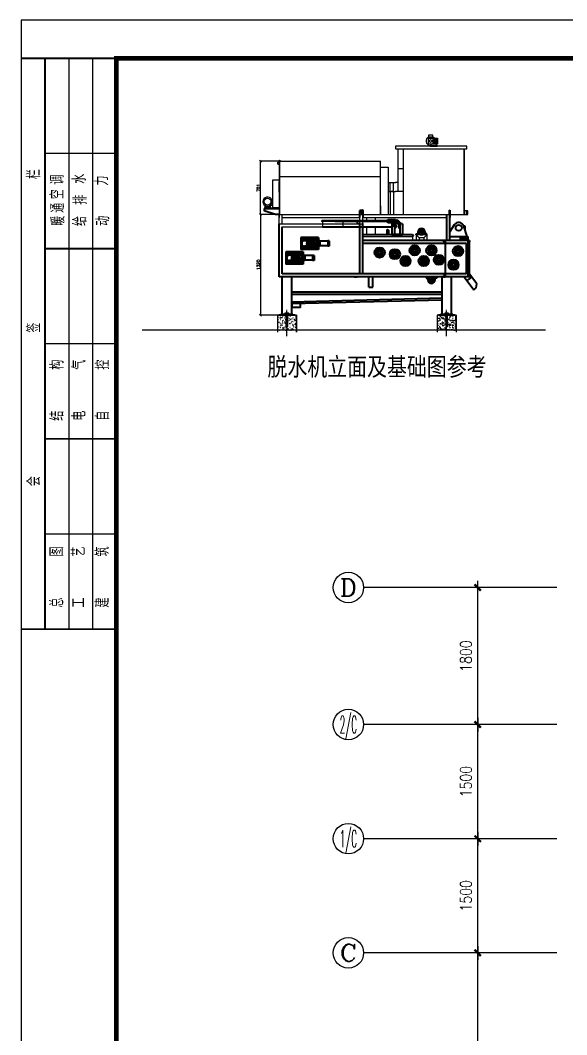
# Model space of a CAD drawing. Header units: millimetres. Extents: x 149947 to 179660, y -3668 to 17332.
# Drawn here: x 149947 to 157131, y 4003 to 17332 of the extents above; entities that cross this region are included whole.
import ezdxf
from ezdxf.enums import TextEntityAlignment as Align

# ---------------------------------------------------------------- set-up
doc = ezdxf.new("R2010")
doc.units = ezdxf.units.MM
doc.linetypes.add('CENTER', pattern=[50.8, 31.75, -6.35, 6.35, -6.35])
doc.linetypes.add('DASHED', pattern=[19.05, 12.7, -6.35])
for name, color, linetype in [('AXIS', 3, 'Continuous'), ('AXIS_TEXT', 7, 'Continuous'), ('图层1', 1, 'CENTER'), ('文字', 2, 'Continuous'), ('标注线', 4, 'Continuous'), ('细实线', 7, 'Continuous'), ('虚线', 3, 'DASHED')]:
    doc.layers.add(name, color=color, linetype=linetype)
doc.layers.add('粗实线', color=7, linetype='Continuous', lineweight=40)
doc.styles.add('_TCH_AXIS', font='COMPLEX', dxfattribs={"bigfont": 'GBCBIG'})
doc.styles.add('_TWT_DIM', font='SIMPLEX', dxfattribs={"width": 0.8, "height": 3, "bigfont": 'HZTXT'})
doc.styles.add('COMPLEX', font='COMPLEX')
doc.styles.add('DIM_FONT', font='SIMPLEX.shx', dxfattribs={"width": 0.8})
doc.styles.add('HZHT', font='txt.shx', dxfattribs={"width": 0.8, "bigfont": 'ht64f.shx'})
doc.styles.get("Standard").update_dxf_attribs({"font": 'txt', "bigfont": 'gbcbig.shx'})
doc.dimstyles.new('DIMN', dxfattribs={"dimtxt": 300, "dimasz": 1, "dimexe": 250, "dimexo": 300, "dimgap": 150, "dimtad": 1, "dimdec": 0, "dimzin": 0, "dimdsep": 46, "dimtxsty": 'DIM_FONT', "dimblk": '_DIMX', "dimcen": 0.09, "dimclrt": 7, "dimadec": 0, "dimazin": 0, "dimtfac": 1, "dimtdec": 0, "dimtix": 1, "dimtmove": 2, "dimatfit": 3, "dimldrblk": '_DIMX', "dimfxl": 0, "dimtolj": 1, "dimtzin": 0, "dimarcsym": 0})
doc.dimstyles.new('ISO-25', dxfattribs={"dimtxt": 200, "dimasz": 25, "dimexe": 12.5, "dimexo": 6.25, "dimtad": 1, "dimtxsty": 'Standard', "dimblk": 'OBLIQUE', "dimcen": 2.5, "dimadec": 0, "dimazin": 0, "dimtfac": 1, "dimtmove": 0, "dimatfit": 3, "dimfxl": 0, "dimarcsym": 0})
pattern_1 = [(142.5, (192534.805, -4815.464), (1.60003, 48.941324), [0, -38.608, 0, -43.18, 0, -41.275]), (172.5, (192534.805, -4815.464), (-44.95233, 71.68251), [0, -20.828, 0, -34.798, 0, -13.335]), (212.5, (192566.047, -4815.464), (-79.099237, 0.14372), [0, -12.7, 0, -45.72, 0, -59.69]), (222.5, (192566.05, -4815.464), (-76.35565, 22.29293), [0, -6.35, 0, -29.972, 0, -34.29])]

# ---------------------------------------------------------------- blocks, each defined once
blk = doc.blocks.new('_DIMX')
blk.add_line((-150, 0), (150, 0))
at = {"const_width": 50}
blk.add_lwpolyline([(-70, -70), (70, 70)], dxfattribs=at)
blk = doc.blocks.new('*D62')
at = {"layer": 'AXIS', "color": 0, "lineweight": -2}
for p, q in [((156853, 9878), (155711, 9878)), ((155961, 8079), (155961, 9878)), ((156853, 8078), (155711, 8078))]:
    blk.add_line(p, q, dxfattribs=at)
at = {"layer": 'Defpoints', "color": 0}
for p in [(155961, 9878), (157003, 9878), (157003, 8078)]:
    blk.add_point(p, dxfattribs=at)
at = {"layer": 'AXIS', "color": 0, "lineweight": -2, "xscale": 0.6, "yscale": 0.6, "zscale": 0.6}
for p, rotation in [((155961, 9878), 90), ((155961, 8078), 270)]:
    blk.add_blockref('_DIMX', p, dxfattribs=dict(at, rotation=rotation))
at = {"layer": 'AXIS', "color": 7, "insert": (155806, 8978), "char_height": 150, "attachment_point": 5, "rotation": 90, "style": 'DIM_FONT'}
blk.add_mtext('\\A1;1800', dxfattribs=at)
blk = doc.blocks.new('*D61')
at = {"layer": 'AXIS', "color": 0, "lineweight": -2}
for p, q in [((156853, 8078), (155711, 8078)), ((155961, 6579), (155961, 8078)), ((156853, 6578), (155711, 6578))]:
    blk.add_line(p, q, dxfattribs=at)
at = {"layer": 'Defpoints', "color": 0}
for p in [(155961, 8078), (157003, 8078), (157003, 6578)]:
    blk.add_point(p, dxfattribs=at)
at = {"layer": 'AXIS', "color": 0, "lineweight": -2, "xscale": 0.6, "yscale": 0.6, "zscale": 0.6}
for p, rotation in [((155961, 8078), 90), ((155961, 6578), 270)]:
    blk.add_blockref('_DIMX', p, dxfattribs=dict(at, rotation=rotation))
at = {"layer": 'AXIS', "color": 7, "insert": (155806, 7328), "char_height": 150, "attachment_point": 5, "rotation": 90, "style": 'DIM_FONT'}
blk.add_mtext('\\A1;1500', dxfattribs=at)
blk = doc.blocks.new('*D60')
at = {"layer": 'AXIS', "color": 0, "lineweight": -2}
for p, q in [((156853, 6578), (155711, 6578)), ((155961, 5079), (155961, 6578)), ((156853, 5078), (155711, 5078))]:
    blk.add_line(p, q, dxfattribs=at)
at = {"layer": 'Defpoints', "color": 0}
for p in [(155961, 6578), (157003, 6578), (157003, 5078)]:
    blk.add_point(p, dxfattribs=at)
at = {"layer": 'AXIS', "color": 0, "lineweight": -2, "xscale": 0.6, "yscale": 0.6, "zscale": 0.6}
for p, rotation in [((155961, 6578), 90), ((155961, 5078), 270)]:
    blk.add_blockref('_DIMX', p, dxfattribs=dict(at, rotation=rotation))
at = {"layer": 'AXIS', "color": 7, "insert": (155806, 5828), "char_height": 150, "attachment_point": 5, "rotation": 90, "style": 'DIM_FONT'}
blk.add_mtext('\\A1;1500', dxfattribs=at)
blk = doc.blocks.new('*D59')
at = {"layer": 'AXIS', "color": 0, "lineweight": -2}
for p, q in [((156853, 5078), (155711, 5078)), ((155961, 2079), (155961, 5078)), ((156853, 2078), (155711, 2078))]:
    blk.add_line(p, q, dxfattribs=at)
at = {"layer": 'Defpoints', "color": 0}
for p in [(155961, 5078), (157003, 5078), (157003, 2078)]:
    blk.add_point(p, dxfattribs=at)
at = {"layer": 'AXIS', "color": 0, "lineweight": -2, "xscale": 0.6, "yscale": 0.6, "zscale": 0.6}
for p, rotation in [((155961, 5078), 90), ((155961, 2078), 270)]:
    blk.add_blockref('_DIMX', p, dxfattribs=dict(at, rotation=rotation))
at = {"layer": 'AXIS', "color": 7, "insert": (155806, 3578), "char_height": 150, "attachment_point": 5, "rotation": 90, "style": 'DIM_FONT'}
blk.add_mtext('\\A1;3000', dxfattribs=at)
blk = doc.blocks.new('_AXISO')
blk.add_circle((0, 0), 0.5)
at = {"layer": 'AXIS_TEXT', "style": 'COMPLEX', "width": 1.438492}
blk.add_attdef('A', text='', height=0.56, dxfattribs=at).set_placement((-0.25, -0.28), (0.25, -0.28), align=Align.FIT)
blk = doc.blocks.new('_Oblique')
at = {"color": 0, "linetype": 'ByBlock', "lineweight": -2}
blk.add_line((-0.5, -0.5), (0.5, 0.5), dxfattribs=at)
blk = doc.blocks.new('*D74')
at = {"layer": 'Defpoints', "color": 0}
for p in [(153352, 14779), (153106, 13459), (153352, 13459)]:
    blk.add_point(p, dxfattribs=at)
at = {"layer": '标注线', "lineweight": -2}
for p, q in [((153342, 14779), (153096, 14779)), ((153106, 14779), (153106, 13459)), ((153342, 13459), (153096, 13459))]:
    blk.add_line(p, q, dxfattribs=at)
at = {"layer": '标注线', "lineweight": -2, "xscale": 25, "yscale": 25, "zscale": 25}
for p, rotation in [((153106, 14779), 90), ((153106, 13459), 270)]:
    blk.add_blockref('_Oblique', p, dxfattribs=dict(at, rotation=rotation))
at = {"layer": '标注线', "insert": (153078, 14119), "char_height": 40, "attachment_point": 5, "rotation": 90}
blk.add_mtext('1320', dxfattribs=at)
blk = doc.blocks.new('*D75')
at = {"layer": 'Defpoints', "color": 0}
for p in [(153106, 15480), (153387, 15480), (153352, 14779)]:
    blk.add_point(p, dxfattribs=at)
at = {"layer": '标注线', "lineweight": -2}
for p, q in [((153377, 15480), (153096, 15480)), ((153106, 14779), (153106, 15480)), ((153342, 14779), (153096, 14779))]:
    blk.add_line(p, q, dxfattribs=at)
at = {"layer": '标注线', "lineweight": -2, "xscale": 25, "yscale": 25, "zscale": 25}
for p, rotation in [((153106, 15480), 90), ((153106, 14779), 270)]:
    blk.add_blockref('_Oblique', p, dxfattribs=dict(at, rotation=rotation))
at = {"layer": '标注线', "insert": (153078, 15129), "char_height": 40, "attachment_point": 5, "rotation": 90}
blk.add_mtext('701', dxfattribs=at)

msp = doc.modelspace()

# ---------------------------------------------------------------- hatches: boundary and pattern name
at = {"layer": '标注线'}
h = msp.add_hatch(dxfattribs=at)
h.set_pattern_fill('AR-SAND', color=256, style=0)
h.set_pattern_definition(pattern_1)
h.paths.add_polyline_path([(153464.12, 13458.838), (153557.12, 13458.838), (153577.12, 13458.838), (153577.12, 13258.838), (153452.12, 13258.838), (153452.12, 13308.843), (153464.12, 13308.843)])
h.paths.add_polyline_path([(153440.12, 13308.843), (153452.12, 13308.843), (153452.12, 13258.838), (153327.12, 13258.838), (153327.12, 13458.838), (153440.12, 13458.838)])
h = msp.add_hatch(dxfattribs=at)
h.set_pattern_fill('ANSI31', color=256, scale=5, style=0)
h.set_pattern_definition([(135, (176237.761, -5016.178), (11.22532, 11.22532), [])])
h.paths.add_polyline_path([(153464.12, 13458.838), (153440.12, 13458.838), (153440.12, 13308.843), (153464.12, 13308.843)])
h = msp.add_hatch(dxfattribs=at)
h.set_pattern_fill('AR-SAND', color=256, style=0)
h.set_pattern_definition(pattern_1)
h.paths.add_polyline_path([(155677.12, 13258.838), (155552.12, 13258.838), (155552.12, 13308.843), (155564.12, 13308.843), (155564.12, 13458.838), (155657.12, 13458.838), (155677.12, 13458.838)])
h.paths.add_polyline_path([(155540.12, 13308.843), (155552.12, 13308.843), (155552.12, 13258.838), (155427.12, 13258.838), (155427.12, 13458.838), (155540.12, 13458.838)])
h = msp.add_hatch(dxfattribs=at)
h.set_pattern_fill('ANSI31', color=256, scale=5, style=0)
h.set_pattern_definition([(135, (178337.761, -5016.178), (11.22532, 11.22532), [])])
h.paths.add_polyline_path([(155564.12, 13458.838), (155540.12, 13458.838), (155540.12, 13308.843), (155564.12, 13308.843)])

# ---------------------------------------------------------------- linework, layer by layer
for p, q in [((155311.12, 15781.338), (155311.12, 15710.338)), ((155311.12, 15781.338), (155432.405, 15781.338)), ((155371.763, 15781.338), (155371.763, 15710.338)), ((155371.763, 15781.338), (155432.405, 15781.338)), ((155371.763, 15778.338), (155432.405, 15778.338)), ((155371.763, 15775.338), (155432.405, 15775.338)), ((155371.763, 15772.338), (155432.405, 15772.338)), ((155371.763, 15769.338), (155432.405, 15769.338)), ((155371.763, 15766.338), (155432.405, 15766.338)), ((155371.763, 15763.338), (155432.405, 15763.338)), ((155371.763, 15760.338), (155432.405, 15760.338)), ((155371.763, 15757.338), (155432.405, 15757.338)), ((155371.763, 15754.338), (155432.405, 15754.338)), ((155371.763, 15751.338), (155432.405, 15751.338)), ((155371.763, 15748.338), (155432.405, 15748.338)), ((155371.763, 15745.338), (155432.405, 15745.338)), ((155371.763, 15742.338), (155432.405, 15742.338)), ((155371.763, 15739.338), (155432.405, 15739.338)), ((155371.763, 15736.338), (155432.405, 15736.338)), ((155371.763, 15733.338), (155432.405, 15733.338)), ((155371.763, 15730.338), (155432.405, 15730.338)), ((155432.405, 15781.338), (155432.405, 15710.338)), ((154882.12, 15675.838), (154882.12, 15646.838)), ((155814.12, 15678.838), (154885.12, 15678.838)), ((154885.12, 15643.838), (155814.12, 15643.838)), ((154917.12, 15079.838), (154917.12, 15643.838)), ((154982.12, 15643.838), (154982.12, 14778.838)), ((155311.12, 15710.338), (155432.405, 15710.338)), ((155334.62, 15685.838), (155429.62, 15685.838)), ((155334.62, 15685.838), (155334.62, 15678.838)), ((155334.62, 15678.838), (155429.62, 15678.838)), ((155371.763, 15727.338), (155432.405, 15727.338)), ((155371.763, 15724.338), (155432.405, 15724.338)), ((155371.763, 15721.338), (155432.405, 15721.338)), ((155371.763, 15718.338), (155432.405, 15718.338)), ((155371.763, 15715.338), (155432.405, 15715.338)), ((155371.763, 15712.655), (155432.405, 15712.655)), ((155429.62, 15685.838), (155429.62, 15678.838)), ((155782.12, 14778.838), (155782.12, 15643.838)), ((155817.12, 15646.838), (155817.12, 15675.838)), ((151209.928, 15581.674), (150272.428, 15581.674)), ((153352.12, 15494.838), (153355.12, 15494.838)), ((153352.12, 15494.838), (153352.12, 14778.838)), ((153355.12, 15494.838), (153355.12, 14778.838)), ((153355.12, 15479.838), (154682.12, 15479.838)), ((154682.12, 14778.838), (154682.12, 15479.838)), ((154682.12, 15399.838), (154782.12, 15399.838)), ((154782.12, 15399.838), (154782.12, 14778.838)), ((154982.12, 15378.838), (154917.12, 15378.838)), ((153352.12, 15230.838), (153262.12, 15230.838)), ((153262.12, 15230.838), (153262.12, 14865.838)), ((153352.12, 15278.838), (154682.12, 15278.838)), ((153352.12, 15072.338), (153352.12, 15207.338)), ((154782.12, 15199.838), (154812.12, 15199.838)), ((154812.12, 15201.038), (154852.12, 15201.038)), ((154812.12, 15079.838), (154812.12, 15201.038)), ((154852.12, 15079.838), (154852.12, 15201.038)), ((154852.12, 15199.838), (154882.12, 15199.838)), ((154917.12, 15199.838), (154882.12, 15199.838)), ((154782.12, 15079.838), (154812.12, 15079.838)), ((154812.12, 15079.838), (154812.12, 14778.838)), ((154852.12, 15079.838), (154812.12, 15079.838)), ((154852.12, 15079.838), (154852.12, 14778.838)), ((154852.12, 15079.838), (154882.12, 15079.838)), ((154982.12, 15079.838), (154882.12, 15079.838)), ((153226.12, 14858.838), (153155.12, 14858.838)), ((153162.12, 14900.175), (153162.12, 14858.838)), ((153164.437, 14898.575), (153164.437, 14858.838)), ((153167.12, 14896.913), (153167.12, 14858.838)), ((153170.12, 14895.272), (153170.12, 14858.838)), ((153173.12, 14893.843), (153173.12, 14858.838)), ((153176.12, 14892.608), (153176.12, 14858.838)), ((153179.12, 14891.556), (153179.12, 14858.838)), ((153182.12, 14890.677), (153182.12, 14858.838)), ((153185.12, 14889.963), (153185.12, 14858.838)), ((153188.12, 14889.408), (153188.12, 14858.838)), ((153191.12, 14889.007), (153191.12, 14858.838)), ((153194.12, 14888.758), (153194.12, 14858.838)), ((153197.12, 14888.659), (153197.12, 14858.838)), ((153200.12, 14888.708), (153200.12, 14858.838)), ((153203.12, 14888.907), (153203.12, 14858.838)), ((153206.12, 14889.257), (153206.12, 14858.838)), ((153209.12, 14889.76), (153209.12, 14858.838)), ((153212.12, 14890.421), (153212.12, 14858.838)), ((153215.12, 14891.244), (153215.12, 14858.838)), ((153218.12, 14892.238), (153218.12, 14858.838)), ((153221.12, 14893.41), (153221.12, 14858.838)), ((153224.12, 14894.773), (153224.12, 14858.838)), ((153227.12, 14896.341), (153227.12, 14858.838)), ((153230.12, 14898.133), (153230.12, 14858.838)), ((153233.12, 14900.175), (153233.12, 14858.838)), ((153233.12, 14900.124), (153233.12, 14858.838)), ((153262.12, 14900.124), (153233.12, 14900.124)), ((153262.12, 14918.124), (153249.536, 14918.124)), ((153352.12, 14865.838), (153262.12, 14865.838)), ((154682.12, 14893.838), (154682.12, 14778.838)), ((155780.92, 14780.038), (155780.92, 14828.038)), ((153352.12, 14778.838), (154412.12, 14778.838)), ((153352.12, 14778.838), (153352.12, 14738.838)), ((153352.12, 14658.838), (153352.12, 14778.838)), ((153352.12, 14778.838), (154682.12, 14778.838)), ((153355.12, 14780.038), (154682.12, 14780.038)), ((153392.12, 14658.838), (153392.12, 14778.838)), ((153392.12, 14738.838), (154412.12, 14738.838)), ((153907.12, 14693.838), (153907.12, 14687.838)), ((153907.12, 14693.838), (153907.12, 14687.838)), ((154086.526, 14687.838), (153907.12, 14687.838)), ((153922.12, 14687.838), (153922.12, 14617.838)), ((154086.526, 14687.838), (154857.12, 14687.838)), ((154189.431, 14697.838), (154189.431, 14617.838)), ((154372.198, 14683.163), (154372.198, 14658.838)), ((154381.198, 14698.163), (154381.198, 14660.163)), ((154382.698, 14698.163), (154381.198, 14698.163)), ((154382.698, 14698.163), (154382.698, 14661.663)), ((154412.12, 14701.641), (154412.12, 14778.838)), ((154412.12, 14658.838), (154412.12, 14778.838)), ((154452.12, 14687.178), (154452.12, 14778.838)), ((154452.12, 14658.838), (154452.12, 14778.838)), ((154452.12, 14778.838), (155592.12, 14778.838)), ((154452.12, 14738.838), (155552.12, 14738.838)), ((154498.12, 14738.838), (154498.12, 14697.838)), ((154612.12, 14738.838), (154612.12, 14697.838)), ((154682.12, 14778.838), (154782.12, 14778.838)), ((154857.12, 14693.838), (154857.12, 14687.838)), ((154982.12, 14778.838), (155782.12, 14778.838)), ((153352.12, 14658.838), (154452.12, 14658.838)), ((153392.12, 14618.838), (154412.12, 14618.838)), ((154381.198, 14660.163), (154411.198, 14660.163)), ((154382.698, 14661.663), (154411.198, 14661.663)), ((154411.198, 14660.163), (154411.198, 14661.663)), ((154498.12, 14617.838), (154498.12, 14518.838)), ((154612.12, 14617.838), (154612.12, 14518.838)), ((154777.12, 14588.591), (154777.12, 14518.838)), ((155292.12, 14512.338), (155152.12, 14512.338)), ((155152.12, 14512.338), (155152.12, 14438.838)), ((155192.12, 14472.338), (155152.12, 14512.338)), ((155252.12, 14472.338), (155192.12, 14472.338)), ((155192.12, 14472.338), (155192.12, 14438.838)), ((155252.12, 14472.338), (155292.12, 14512.338)), ((155252.12, 14472.338), (155252.12, 14438.838)), ((155292.12, 14512.338), (155292.12, 14438.838)), ((155422.12, 13958.838), (155282.12, 13958.838)), ((155282.12, 13958.838), (155282.12, 13955.838)), ((155282.12, 13958.838), (155422.12, 13958.838)), ((155282.12, 13955.838), (155422.12, 13955.838)), ((155422.12, 13955.838), (155422.12, 13958.838)), ((153577.12, 13458.838), (153327.12, 13458.838)), ((153327.12, 13458.838), (153327.12, 13234.08)), ((153327.12, 13458.838), (153327.12, 13232.064)), ((153577.12, 13458.838), (153577.12, 13234.08)), ((153577.12, 13234.08), (153577.12, 13458.838)), ((155427.12, 13458.838), (155427.12, 13234.08)), ((155427.12, 13458.838), (155427.12, 13253.597)), ((155677.12, 13458.838), (155427.12, 13458.838)), ((155677.12, 13458.838), (155427.12, 13458.838)), ((155677.12, 13458.838), (155677.12, 13234.08)), ((155677.12, 13255.613), (155677.12, 13458.838)), ((156853.389, 13258.838), (151548.966, 13258.838)), ((151209.928, 13081.674), (150272.428, 13081.674)), ((151209.928, 10581.674), (150272.428, 10581.674))]:
    msp.add_line(p, q)
for points in [[(149959.928, -3668.324), (179659.928, -3668.324), (179659.928, 17331.674), (149959.928, 17331.674)], [(155315.299, 15822.467), (155315.299, 15800.086), (155368.941, 15800.086), (155368.941, 15822.467)]]:
    msp.add_lwpolyline(points, close=True)
at = {"const_width": 25}
for points in [[(151209.928, 16831.674), (149959.928, 16831.674)], [(150272.428, 16831.674), (150272.428, 9331.674)], [(151209.928, 14331.674), (150272.428, 14331.674)], [(151209.928, 11831.674), (150272.428, 11831.674)], [(151209.928, 9331.674), (149959.928, 9331.674)]]:
    msp.add_lwpolyline(points, dxfattribs=at)
for points in [[(150584.928, 16831.674), (150584.928, 9331.674)], [(150897.428, 16831.674), (150897.428, 9331.674)], [(153262.12, 14975.944), (153251.867, 14975.944), (153251.867, 14922.303), (153262.12, 14922.303)]]:
    msp.add_lwpolyline(points)
at = {"const_width": 57.9}
msp.add_lwpolyline([(151209.928, -3168.324), (179159.928, -3168.324), (179159.928, 16831.674), (151209.928, 16831.674)], close=True, dxfattribs=at)
for centre, radius in [((155342.12, 15745.838), 17.785), ((153197.62, 14949.124), 45.183)]:
    msp.add_circle(centre, radius)
for centre, radius, start, end in [((155342.12, 15745.838), 60.467, 116.2151318, 262.8749837), ((155342.12, 15745.838), 60.467, 35.9513246, 63.7848682), ((154885.12, 15675.838), 3, 90, 180), ((154885.12, 15646.838), 3, 180, 270), ((155307.869, 15723.446), 46.151, 305.424687, 343.4999574), ((155456.371, 15723.446), 46.151, 196.5000426, 234.575313), ((155814.12, 15675.838), 3, 0, 90), ((155814.12, 15646.838), 3, 270, 0), ((153197.62, 14949.124), 60.467, 26.2151318, 333.7848682), ((153911.12, 14693.838), 4, 90, 180), ((154853.12, 14693.838), 4, 0, 90)]:
    msp.add_arc(centre, radius, start, end)
msp.add_point((154452.12, 14658.838))
at = {"layer": 'AXIS'}
for p, q in [((157002.544, 9878.227), (154460.958, 9878.227)), ((157002.544, 8078.227), (154460.958, 8078.227)), ((157002.544, 6578.227), (154460.958, 6578.227)), ((157002.544, 5078.227), (154460.958, 5078.227))]:
    msp.add_line(p, q, dxfattribs=at)
at = {"layer": '图层1'}
for p, q in [((153452.12, 13179.28), (153452.12, 13528.222)), ((155552.12, 13179.28), (155552.12, 13528.222))]:
    msp.add_line(p, q, dxfattribs=at)
at = {"layer": '标注线'}
for points in [[(153476.791, 13481.916), (153427.449, 13481.916), (153427.449, 13463.838), (153476.791, 13463.838)], [(153467.48, 13481.916), (153436.76, 13481.916), (153436.76, 13463.838), (153467.48, 13463.838)], [(155576.791, 13481.916), (155527.449, 13481.916), (155527.449, 13463.838), (155576.791, 13463.838)], [(155567.48, 13481.916), (155536.76, 13481.916), (155536.76, 13463.838), (155567.48, 13463.838)], [(153464.12, 13458.838), (153440.12, 13458.838), (153440.12, 13308.843), (153464.12, 13308.843)], [(155564.12, 13458.838), (155540.12, 13458.838), (155540.12, 13308.843), (155564.12, 13308.843)]]:
    msp.add_lwpolyline(points, close=True, dxfattribs=at)
for p in [(153355.12, 14778.838), (155852.12, 13958.838), (155852.12, 13958.838)]:
    msp.add_point(p, dxfattribs=at)
at = {"layer": '粗实线'}
for p, q in [((153352.12, 15468.338), (153334.12, 15468.338)), ((153334.12, 15468.338), (153334.12, 15441.338)), ((153352.12, 15468.338), (153352.12, 15441.338)), ((153355.12, 15441.338), (153334.12, 15441.338)), ((153152.12, 14858.838), (153152.12, 14828.838)), ((153352.12, 14858.838), (153152.12, 14858.838)), ((153352.12, 14855.838), (153152.12, 14855.838)), ((153302.12, 14778.838), (153152.12, 14828.838)), ((154412.12, 14738.838), (154412.12, 14833.838)), ((154417.12, 14838.838), (154447.12, 14838.838)), ((154452.12, 14833.838), (154452.12, 14738.838)), ((155592.12, 14838.838), (155595.12, 14838.838)), ((155592.12, 14778.838), (155592.12, 14838.838)), ((155595.12, 14838.838), (155595.12, 14738.838)), ((153352.12, 14778.838), (153302.12, 14778.838)), ((153389.62, 14778.838), (153392.12, 14778.838)), ((153389.62, 14778.838), (153392.12, 14778.838)), ((154853.12, 14697.838), (153911.12, 14697.838)), ((153922.12, 14687.838), (153922.12, 14687.838)), ((154089.62, 14778.838), (154092.12, 14778.838)), ((154381.198, 14683.163), (154372.198, 14683.163)), ((154449.62, 14778.838), (154452.12, 14778.838)), ((154449.62, 14778.838), (154452.12, 14778.838)), ((154781.391, 14670.367), (154781.391, 14714.885)), ((154781.391, 14714.885), (154882.136, 14714.885)), ((154882.136, 14670.367), (154781.391, 14670.367)), ((154796.473, 14697.504), (154796.473, 14686.286)), ((154817.983, 14697.504), (154796.473, 14697.504)), ((154796.473, 14686.286), (154818.137, 14686.286)), ((154842.12, 14687.838), (154842.12, 14617.838)), ((154865.39, 14686.286), (154843.726, 14686.286)), ((154843.88, 14697.504), (154865.39, 14697.504)), ((154865.39, 14697.504), (154865.39, 14686.286)), ((154867.121, 14678.838), (154867.121, 14658.838)), ((154937.121, 14678.838), (154867.121, 14678.838)), ((154872.121, 14680.838), (154872.121, 14682.338)), ((154887.121, 14682.338), (154872.121, 14682.338)), ((154888.621, 14680.838), (154872.121, 14680.838)), ((154882.136, 14714.885), (154882.136, 14670.367)), ((154882.136, 14705.812), (154895.529, 14705.812)), ((154882.136, 14680.629), (154895.402, 14680.629)), ((154887.121, 14692.338), (154887.121, 14682.338)), ((154888.621, 14692.338), (154888.621, 14680.838)), ((154915.621, 14692.338), (154915.621, 14680.838)), ((154932.121, 14680.838), (154915.621, 14680.838)), ((154917.121, 14692.338), (154917.121, 14682.338)), ((154932.121, 14682.338), (154917.121, 14682.338)), ((154932.121, 14680.838), (154932.121, 14682.338)), ((154937.121, 14678.838), (154937.121, 14658.838)), ((155552.12, 14778.838), (155552.12, 14438.838)), ((155592.12, 14778.838), (155592.12, 14438.838)), ((155592.12, 14738.838), (155595.12, 14738.838)), ((153352.12, 13958.838), (153352.12, 14658.838)), ((153389.62, 14658.838), (153392.12, 14658.838)), ((153392.12, 13998.838), (153392.12, 14618.838)), ((153922.12, 14617.838), (154842.12, 14617.838)), ((154412.12, 13998.838), (154412.12, 14658.838)), ((154412.12, 14547.338), (154412.12, 14550.338)), ((154452.12, 13998.838), (154452.12, 14658.838)), ((154972.761, 14658.838), (154831.481, 14658.838)), ((154831.481, 14658.838), (154831.481, 14518.838)), ((154937.121, 14658.838), (154867.121, 14658.838)), ((154867.121, 14658.838), (154867.121, 14518.838)), ((154876.121, 14638.838), (154876.121, 14608.838)), ((154883.121, 14638.838), (154883.121, 14608.838)), ((154921.121, 14638.838), (154921.121, 14608.838)), ((154928.121, 14638.838), (154928.121, 14608.838)), ((154937.121, 14658.838), (154937.121, 14518.838)), ((154972.761, 14658.838), (154972.761, 14518.838)), ((155174.62, 14548.838), (155174.62, 14527.338)), ((155177.62, 14548.838), (155174.62, 14527.338)), ((155266.62, 14548.838), (155269.62, 14527.338)), ((155269.62, 14548.838), (155269.62, 14527.338)), ((155653.564, 14643.24), (155592.12, 14548.954)), ((155776.828, 14631.538), (155793.12, 14631.538)), ((155822.056, 14488.838), (155778.887, 14625.911)), ((155793.12, 14631.538), (155793.12, 14580.673)), ((153867.12, 14478.838), (153637.12, 14478.838)), ((153637.12, 14478.838), (153637.12, 14318.838)), ((153863.12, 14452.838), (153637.12, 14452.838)), ((153863.12, 14448.838), (153637.12, 14448.838)), ((153726.52, 14436.838), (153637.12, 14436.838)), ((153726.52, 14433.838), (153682.12, 14433.838)), ((153726.52, 14433.838), (153682.12, 14433.838)), ((153777.72, 14439.638), (153726.52, 14439.638)), ((153726.52, 14439.638), (153726.52, 14431.12)), ((153777.72, 14439.638), (153777.72, 14424.438)), ((153863.12, 14436.838), (153777.72, 14436.838)), ((153822.12, 14433.838), (153777.72, 14433.838)), ((153822.12, 14433.838), (153777.72, 14433.838)), ((153777.72, 14424.438), (153814.52, 14424.438)), ((153804.12, 14413.638), (153791.32, 14413.638)), ((153791.32, 14384.038), (153791.32, 14413.638)), ((153796.12, 14406.838), (153791.32, 14406.838)), ((153796.12, 14385.24), (153796.12, 14412.437)), ((153796.12, 14412.437), (153804.12, 14412.437)), ((153796.12, 14405.638), (153804.12, 14405.638)), ((153804.12, 14384.038), (153804.12, 14413.638)), ((153814.52, 14373.238), (153814.52, 14424.438)), ((153814.52, 14412.437), (153822.52, 14412.437)), ((153814.52, 14405.638), (153822.52, 14405.638)), ((153822.52, 14385.24), (153822.52, 14412.437)), ((153822.52, 14406.838), (153823.32, 14406.838)), ((153823.32, 14408.438), (153850.32, 14408.438)), ((153823.32, 14389.238), (153823.32, 14408.438)), ((153823.32, 14404.038), (153834.52, 14404.038)), ((153834.52, 14389.238), (153834.52, 14408.438)), ((153863.92, 14416.834), (153850.32, 14416.834)), ((153850.32, 14416.834), (153850.32, 14378.834)), ((153863.12, 14478.838), (153863.12, 14318.838)), ((153867.12, 14478.838), (153867.12, 14318.838)), ((153886.92, 14432.438), (153867.12, 14432.438)), ((153886.92, 14432.438), (153886.92, 14365.238)), ((153990.12, 14429.438), (153886.92, 14429.438)), ((154009.92, 14432.438), (153990.12, 14432.438)), ((153990.12, 14432.438), (153990.12, 14365.238)), ((154009.92, 14432.438), (154009.92, 14365.238)), ((155102.11, 14490.554), (154452.12, 14490.554)), ((155852.12, 14438.838), (154452.12, 14438.838)), ((155812.12, 14398.838), (154452.12, 14398.838)), ((154972.761, 14518.838), (154831.481, 14518.838)), ((155116.258, 14504.691), (155102.11, 14490.554)), ((155102.121, 14518.838), (155116.258, 14504.691)), ((155152.12, 14527.338), (155189.62, 14527.338)), ((155152.12, 14512.338), (155152.12, 14527.338)), ((155189.62, 14527.338), (155189.62, 14512.338)), ((155254.62, 14527.338), (155292.12, 14527.338)), ((155254.62, 14527.338), (155254.62, 14512.338)), ((155292.12, 14512.338), (155292.12, 14527.338)), ((155532.12, 14438.838), (155512.12, 14438.838)), ((155512.12, 14438.838), (155512.12, 14418.838)), ((155512.12, 14418.838), (155532.12, 14418.838)), ((155530.12, 14438.838), (155530.12, 14418.838)), ((155532.12, 14438.838), (155532.12, 13958.838)), ((155592.12, 14488.838), (155832.12, 14488.838)), ((155735.12, 14451.338), (155735.12, 14476.338)), ((155747.12, 14476.338), (155735.12, 14476.338)), ((155747.12, 14451.338), (155735.12, 14451.338)), ((155747.12, 14451.338), (155747.12, 14476.338)), ((155812.12, 14470.338), (155762.12, 14470.338)), ((155812.12, 14457.338), (155762.12, 14457.338)), ((155812.12, 13998.838), (155812.12, 14398.838)), ((155832.12, 14488.838), (155832.12, 14438.838)), ((155832.12, 14456.884), (155832.12, 13958.838)), ((155832.12, 14438.838), (155852.12, 14438.838)), ((155852.12, 14418.838), (155832.12, 14418.838)), ((155834.12, 14438.838), (155834.12, 14418.838)), ((155852.12, 13958.838), (155852.12, 14438.838)), ((155852.12, 14438.838), (155852.12, 14418.838)), ((153667.12, 14288.838), (153437.12, 14288.838)), ((153437.12, 14288.838), (153437.12, 14128.838)), ((153663.12, 14262.838), (153437.12, 14262.838)), ((153726.52, 14360.838), (153637.12, 14360.838)), ((153863.12, 14348.838), (153637.12, 14348.838)), ((153863.12, 14344.838), (153637.12, 14344.838)), ((153867.12, 14318.838), (153637.12, 14318.838)), ((153663.12, 14288.838), (153663.12, 14128.838)), ((153667.12, 14288.838), (153667.12, 14128.838)), ((153682.12, 14363.838), (153726.52, 14363.838)), ((153726.52, 14363.838), (153682.12, 14363.838)), ((153726.52, 14366.557), (153726.52, 14358.038)), ((153777.72, 14358.038), (153726.52, 14358.038)), ((153814.52, 14373.238), (153777.72, 14373.238)), ((153777.72, 14373.238), (153777.72, 14358.038)), ((153822.12, 14363.838), (153777.72, 14363.838)), ((153777.72, 14363.838), (153822.12, 14363.838)), ((153863.12, 14360.838), (153777.72, 14360.838)), ((153796.12, 14390.838), (153791.32, 14390.838)), ((153804.12, 14384.038), (153791.32, 14384.038)), ((153796.12, 14392.039), (153804.12, 14392.039)), ((153796.12, 14385.24), (153804.12, 14385.24)), ((153814.52, 14392.039), (153822.52, 14392.039)), ((153814.52, 14385.24), (153822.52, 14385.24)), ((153822.52, 14390.838), (153823.32, 14390.838)), ((153823.32, 14393.638), (153834.52, 14393.638)), ((153823.32, 14389.238), (153850.32, 14389.238)), ((153863.92, 14378.834), (153850.32, 14378.834)), ((153886.92, 14365.238), (153867.12, 14365.238)), ((153990.12, 14368.238), (153886.92, 14368.238)), ((154009.92, 14365.238), (153990.12, 14365.238)), ((154634.917, 14294.828), (154623.721, 14306.024)), ((154634.917, 14263.601), (154623.721, 14252.404)), ((154656.13, 14316.041), (154644.934, 14327.238)), ((154687.358, 14316.041), (154698.554, 14327.238)), ((154708.571, 14294.828), (154719.767, 14306.024)), ((154708.571, 14263.601), (154719.767, 14252.404)), ((154835.293, 14274.452), (154824.097, 14285.648)), ((154856.506, 14295.665), (154845.31, 14306.862)), ((154887.734, 14295.665), (154898.93, 14306.862)), ((154908.947, 14274.452), (154920.143, 14285.648)), ((155095.293, 14324.452), (155084.097, 14335.648)), ((155095.293, 14293.225), (155084.097, 14282.028)), ((155116.506, 14345.665), (155105.31, 14356.862)), ((155116.506, 14272.012), (155105.31, 14260.815)), ((155147.734, 14345.665), (155158.93, 14356.862)), ((155147.734, 14272.012), (155158.93, 14260.815)), ((155168.947, 14324.452), (155180.143, 14335.648)), ((155168.947, 14293.225), (155180.143, 14282.028)), ((155315.293, 14324.452), (155304.097, 14335.648)), ((155315.293, 14293.225), (155304.097, 14282.028)), ((155336.506, 14345.665), (155325.31, 14356.862)), ((155336.506, 14272.012), (155325.31, 14260.815)), ((155367.734, 14345.665), (155378.93, 14356.862)), ((155367.734, 14272.012), (155378.93, 14260.815)), ((155388.947, 14324.452), (155400.143, 14335.648)), ((155388.947, 14293.225), (155400.143, 14282.028)), ((155665.293, 14314.452), (155654.097, 14325.648)), ((155665.293, 14283.225), (155654.097, 14272.028)), ((155686.506, 14335.665), (155675.31, 14346.862)), ((155717.734, 14335.665), (155728.93, 14346.862)), ((155738.947, 14314.452), (155750.143, 14325.648)), ((155738.947, 14283.225), (155750.143, 14272.028)), ((153663.12, 14258.838), (153437.12, 14258.838)), ((153526.52, 14246.838), (153437.12, 14246.838)), ((153526.52, 14170.838), (153437.12, 14170.838)), ((153663.12, 14158.838), (153437.12, 14158.838)), ((153663.12, 14154.838), (153437.12, 14154.838)), ((153526.52, 14243.838), (153482.12, 14243.838)), ((153526.52, 14243.838), (153482.12, 14243.838)), ((153482.12, 14173.838), (153526.52, 14173.838)), ((153526.52, 14173.838), (153482.12, 14173.838)), ((153577.72, 14249.638), (153526.52, 14249.638)), ((153526.52, 14249.638), (153526.52, 14241.12)), ((153526.52, 14176.557), (153526.52, 14168.038)), ((153577.72, 14168.038), (153526.52, 14168.038)), ((153577.72, 14249.638), (153577.72, 14234.438)), ((153663.12, 14246.838), (153577.72, 14246.838)), ((153622.12, 14243.838), (153577.72, 14243.838)), ((153622.12, 14243.838), (153577.72, 14243.838)), ((153577.72, 14234.438), (153614.52, 14234.438)), ((153614.52, 14183.238), (153577.72, 14183.238)), ((153577.72, 14183.238), (153577.72, 14168.038)), ((153622.12, 14173.838), (153577.72, 14173.838)), ((153577.72, 14173.838), (153622.12, 14173.838)), ((153663.12, 14170.838), (153577.72, 14170.838)), ((153604.12, 14223.638), (153591.32, 14223.638)), ((153591.32, 14194.038), (153591.32, 14223.638)), ((153596.12, 14216.838), (153591.32, 14216.838)), ((153596.12, 14200.838), (153591.32, 14200.838)), ((153604.12, 14194.038), (153591.32, 14194.038)), ((153596.12, 14195.24), (153596.12, 14222.437)), ((153596.12, 14222.437), (153604.12, 14222.437)), ((153596.12, 14215.638), (153604.12, 14215.638)), ((153596.12, 14202.039), (153604.12, 14202.039)), ((153596.12, 14195.24), (153604.12, 14195.24)), ((153604.12, 14194.038), (153604.12, 14223.638)), ((153614.52, 14183.238), (153614.52, 14234.438)), ((153614.52, 14222.437), (153622.52, 14222.437)), ((153614.52, 14215.638), (153622.52, 14215.638)), ((153614.52, 14202.039), (153622.52, 14202.039)), ((153614.52, 14195.24), (153622.52, 14195.24)), ((153622.52, 14195.24), (153622.52, 14222.437)), ((153622.52, 14216.838), (153623.32, 14216.838)), ((153622.52, 14200.838), (153623.32, 14200.838)), ((153623.32, 14218.438), (153650.32, 14218.438)), ((153623.32, 14199.238), (153623.32, 14218.438)), ((153623.32, 14214.038), (153634.52, 14214.038)), ((153623.32, 14203.638), (153634.52, 14203.638)), ((153623.32, 14199.238), (153650.32, 14199.238)), ((153634.52, 14199.238), (153634.52, 14218.438)), ((153663.92, 14226.834), (153650.32, 14226.834)), ((153650.32, 14226.834), (153650.32, 14188.834)), ((153663.92, 14188.834), (153650.32, 14188.834)), ((153686.92, 14242.438), (153667.12, 14242.438)), ((153686.92, 14175.238), (153667.12, 14175.238)), ((153686.92, 14242.438), (153686.92, 14175.238)), ((153790.12, 14239.438), (153686.92, 14239.438)), ((153790.12, 14178.238), (153686.92, 14178.238)), ((153809.92, 14242.438), (153790.12, 14242.438)), ((153790.12, 14242.438), (153790.12, 14175.238)), ((153809.92, 14175.238), (153790.12, 14175.238)), ((153809.92, 14242.438), (153809.92, 14175.238)), ((154656.13, 14242.388), (154644.934, 14231.191)), ((154687.358, 14242.388), (154698.554, 14231.191)), ((154835.293, 14243.225), (154824.097, 14232.028)), ((154856.506, 14222.012), (154845.31, 14210.815)), ((154887.734, 14222.012), (154898.93, 14210.815)), ((154908.947, 14243.225), (154920.143, 14232.028)), ((154975.293, 14184.452), (154964.097, 14195.648)), ((154975.293, 14153.225), (154964.097, 14142.028)), ((154996.506, 14205.665), (154985.31, 14216.862)), ((154996.506, 14132.012), (154985.31, 14120.815)), ((155027.734, 14205.665), (155038.93, 14216.862)), ((155027.734, 14132.012), (155038.93, 14120.815)), ((155048.947, 14184.452), (155060.143, 14195.648)), ((155048.947, 14153.225), (155060.143, 14142.028)), ((155215.293, 14184.452), (155204.097, 14195.648)), ((155215.293, 14153.225), (155204.097, 14142.028)), ((155236.506, 14205.665), (155225.31, 14216.862)), ((155236.506, 14132.012), (155225.31, 14120.815)), ((155267.734, 14205.665), (155278.93, 14216.862)), ((155267.734, 14132.012), (155278.93, 14120.815)), ((155288.947, 14184.452), (155300.143, 14195.648)), ((155288.947, 14153.225), (155300.143, 14142.028)), ((155415.293, 14199.452), (155404.097, 14210.648)), ((155415.293, 14168.225), (155404.097, 14157.028)), ((155436.506, 14220.665), (155425.31, 14231.862)), ((155436.506, 14147.012), (155425.31, 14135.815)), ((155467.734, 14220.665), (155478.93, 14231.862)), ((155467.734, 14147.012), (155478.93, 14135.815)), ((155488.947, 14199.452), (155500.143, 14210.648)), ((155488.947, 14168.225), (155500.143, 14157.028)), ((155606.347, 14135.506), (155595.151, 14146.702)), ((155627.56, 14156.719), (155616.364, 14167.915)), ((155658.787, 14156.719), (155669.984, 14167.915)), ((155686.506, 14262.012), (155675.31, 14250.815)), ((155680.001, 14135.506), (155691.197, 14146.702)), ((155717.734, 14262.012), (155728.93, 14250.815)), ((155812.12, 13998.838), (153392.12, 13998.838)), ((153667.12, 14128.838), (153437.12, 14128.838)), ((155606.347, 14104.279), (155595.151, 14093.082)), ((155627.56, 14083.065), (155616.364, 14071.869)), ((155658.787, 14083.065), (155669.984, 14071.869)), ((155680.001, 14104.279), (155691.197, 14093.082)), ((155948.146, 13870.519), (155852.12, 13997.95)), ((155852.12, 13958.838), (153352.12, 13958.838)), ((153432.12, 13958.838), (153372.12, 13958.838)), ((153389.62, 13958.838), (153392.12, 13958.838)), ((153392.12, 13463.838), (153392.12, 13958.838)), ((153512.12, 13958.838), (153512.12, 13463.838)), ((154375.12, 13958.838), (154332.12, 13958.838)), ((154335.12, 13958.838), (154375.12, 13958.838)), ((154530.568, 13825.391), (154530.568, 13958.838)), ((154580.568, 13825.391), (154580.568, 13958.838)), ((155282.12, 13958.838), (155282.12, 13943.838)), ((155319.62, 13943.838), (155282.12, 13943.838)), ((155304.62, 13922.338), (155304.62, 13943.838)), ((155307.62, 13922.338), (155304.62, 13943.838)), ((155319.62, 13943.838), (155319.62, 13958.838)), ((155384.62, 13943.838), (155384.62, 13958.838)), ((155422.12, 13943.838), (155384.62, 13943.838)), ((155396.62, 13922.338), (155399.62, 13943.838)), ((155399.62, 13922.338), (155399.62, 13943.838)), ((155422.12, 13958.838), (155422.12, 13943.838)), ((155492.12, 13463.838), (155492.12, 13958.838)), ((155532.12, 13978.838), (155512.12, 13978.838)), ((155512.12, 13978.838), (155512.12, 13958.838)), ((155512.12, 13958.838), (155532.12, 13958.838)), ((155530.12, 13978.838), (155530.12, 13958.838)), ((155612.12, 13958.838), (155612.12, 13463.838)), ((155781.422, 13958.838), (155908.328, 13790.429)), ((155818.055, 13910.224), (155881.946, 13958.369)), ((155832.12, 13978.838), (155852.12, 13978.838)), ((155852.12, 13958.838), (155832.12, 13958.838)), ((155834.12, 13978.838), (155834.12, 13958.838)), ((155852.12, 13978.838), (155852.12, 13958.838)), ((155940.273, 13814.501), (155948.146, 13870.519)), ((153512.12, 13758.838), (153512.064, 13608.838)), ((155492.083, 13730.554), (153512.109, 13730.554)), ((155492.083, 13758.838), (153512.12, 13758.838)), ((154530.568, 13825.391), (154580.568, 13825.391)), ((155492.046, 13658.838), (155492.083, 13758.838)), ((155492.12, 13659.556), (155492.12, 13798.597)), ((155908.328, 13790.429), (155940.273, 13814.501)), ((153512.064, 13608.838), (155492.046, 13658.838)), ((155492.046, 13678.838), (153512.072, 13628.838)), ((153517.064, 13609.016), (153517.046, 13558.979)), ((153631.046, 13558.979), (153631.046, 13611.843)), ((153372.12, 13458.838), (153372.12, 13463.838)), ((153532.12, 13463.838), (153372.12, 13463.838)), ((153631.046, 13558.979), (153517.046, 13558.979)), ((153532.12, 13463.838), (153532.12, 13458.838)), ((155632.12, 13463.838), (155472.12, 13463.838)), ((155472.12, 13458.838), (155472.12, 13463.838)), ((155632.12, 13463.838), (155632.12, 13458.838)), ((153557.12, 13458.838), (153347.12, 13458.838)), ((153532.12, 13458.838), (153372.12, 13458.838)), ((155657.12, 13458.838), (155447.12, 13458.838)), ((155632.12, 13458.838), (155472.12, 13458.838))]:
    msp.add_line(p, q, dxfattribs=at)
for centre, radius in [((154432.12, 14808.838), 12.5), ((154830.932, 14692.071), 14.042), ((154902.121, 14692.338), 13.5), ((154879.621, 14623.838), 4.5), ((154924.621, 14623.838), 4.5), ((155222.12, 14548.838), 32), ((155222.12, 14548.838), 29), ((155222.12, 14548.838), 17.5), ((155222.12, 14548.838), 12.5), ((155712.12, 14604.838), 40), ((153752.12, 14398.838), 30), ((153752.12, 14398.838), 26), ((153752.12, 14398.838), 18), ((153752.12, 14398.838), 14), ((155521.132, 14428.653), 3.5), ((155843.108, 14428.653), 3.5), ((154671.744, 14279.214), 67.5), ((154632.853, 14318.105), 7.25), ((154671.744, 14279.214), 40), ((154671.744, 14279.214), 25), ((154671.744, 14279.214), 17.5), ((154710.635, 14318.105), 7.25), ((154710.635, 14318.105), 7.25), ((154872.12, 14258.838), 67.5), ((154833.229, 14297.729), 7.25), ((154872.12, 14258.838), 40), ((154872.12, 14258.838), 25), ((154872.12, 14258.838), 17.5), ((154911.011, 14297.729), 7.25), ((154911.011, 14297.729), 7.25), ((155132.12, 14308.838), 67.5), ((155093.229, 14347.729), 7.25), ((155093.229, 14269.948), 7.25), ((155093.229, 14269.948), 7.25), ((155132.12, 14308.838), 40), ((155132.12, 14308.838), 25), ((155132.12, 14308.838), 17.5), ((155171.011, 14347.729), 7.25), ((155171.011, 14347.729), 7.25), ((155171.011, 14269.948), 7.25), ((155171.011, 14269.948), 7.25), ((155352.12, 14308.838), 67.5), ((155313.229, 14347.729), 7.25), ((155313.229, 14269.948), 7.25), ((155313.229, 14269.948), 7.25), ((155352.12, 14308.838), 40), ((155352.12, 14308.838), 25), ((155352.12, 14308.838), 17.5), ((155391.011, 14347.729), 7.25), ((155391.011, 14347.729), 7.25), ((155391.011, 14269.948), 7.25), ((155391.011, 14269.948), 7.25), ((155702.12, 14298.838), 67.5), ((155663.229, 14337.729), 7.25), ((155663.229, 14259.948), 7.25), ((155663.229, 14259.948), 7.25), ((155702.12, 14298.838), 40), ((155702.12, 14298.838), 25), ((155702.12, 14298.838), 17.5), ((155741.011, 14337.729), 7.25), ((155741.011, 14337.729), 7.25), ((155741.011, 14259.948), 7.25), ((155741.011, 14259.948), 7.25), ((153552.12, 14208.838), 30), ((153552.12, 14208.838), 26), ((153552.12, 14208.838), 18), ((153552.12, 14208.838), 14), ((154632.853, 14240.323), 7.25), ((154632.853, 14240.323), 7.25), ((154710.635, 14240.323), 7.25), ((154710.635, 14240.323), 7.25), ((154833.229, 14219.948), 7.25), ((154833.229, 14219.948), 7.25), ((154911.011, 14219.948), 7.25), ((154911.011, 14219.948), 7.25), ((155012.12, 14168.838), 67.5), ((154973.229, 14207.729), 7.25), ((154973.229, 14129.948), 7.25), ((154973.229, 14129.948), 7.25), ((155012.12, 14168.838), 40), ((155012.12, 14168.838), 25), ((155012.12, 14168.838), 17.5), ((155051.011, 14207.729), 7.25), ((155051.011, 14207.729), 7.25), ((155051.011, 14129.948), 7.25), ((155051.011, 14129.948), 7.25), ((155252.12, 14168.838), 67.5), ((155213.229, 14207.729), 7.25), ((155213.229, 14129.948), 7.25), ((155213.229, 14129.948), 7.25), ((155252.12, 14168.838), 40), ((155252.12, 14168.838), 25), ((155252.12, 14168.838), 17.5), ((155291.011, 14207.729), 7.25), ((155291.011, 14207.729), 7.25), ((155291.011, 14129.948), 7.25), ((155291.011, 14129.948), 7.25), ((155452.12, 14183.838), 67.5), ((155413.229, 14222.729), 7.25), ((155413.229, 14144.948), 7.25), ((155413.229, 14144.948), 7.25), ((155452.12, 14183.838), 40), ((155452.12, 14183.838), 25), ((155452.12, 14183.838), 17.5), ((155491.011, 14222.729), 7.25), ((155491.011, 14222.729), 7.25), ((155491.011, 14144.948), 7.25), ((155491.011, 14144.948), 7.25), ((155643.174, 14119.892), 67.5), ((155604.283, 14158.783), 7.25), ((155643.174, 14119.892), 40), ((155643.174, 14119.892), 25), ((155643.174, 14119.892), 17.5), ((155682.065, 14158.783), 7.25), ((155682.065, 14158.783), 7.25), ((155604.283, 14081.001), 7.25), ((155604.283, 14081.001), 7.25), ((155682.065, 14081.001), 7.25), ((155682.065, 14081.001), 7.25), ((155352.12, 13922.338), 32), ((155352.12, 13922.338), 29), ((155352.12, 13922.338), 17.5), ((155352.12, 13922.338), 12.5), ((155521.132, 13968.653), 3.5), ((155843.108, 13968.653), 3.5)]:
    msp.add_circle(centre, radius, dxfattribs=at)
for centre, radius, start, end in [((154417.12, 14833.838), 5, 90, 180), ((154447.12, 14833.838), 5, 0, 90), ((154902.121, 14692.338), 15, 0, 180), ((155712.12, 14604.884), 70, 17.4811116, 146.7739713), ((154879.621, 14638.838), 3.5, 0, 180), ((154879.621, 14608.838), 3.5, 180, 0), ((154924.621, 14638.838), 3.5, 0, 180), ((154924.621, 14608.838), 3.5, 180, 0), ((155222.12, 14548.838), 47.5, 0, 180), ((155222.12, 14548.838), 44.5, 0, 180), ((153682.12, 14398.838), 35, 90, 270), ((153682.12, 14398.838), 35, 90, 270), ((153752.12, 14398.838), 41.2, 128.4154602, 231.5845398), ((153822.12, 14398.838), 35, 30.942132, 90), ((155222.12, 14548.838), 35, 217.9000373, 322.0999627), ((155762.12, 14463.838), 6.5, 90, 270), ((155812.12, 14463.838), 6.5, 270, 90), ((153822.12, 14398.838), 35, 270, 325.1421617), ((154634.621, 14316.337), 15, 45, 225), ((154671.744, 14279.214), 45, 154.4712206, 205.5287794), ((154671.744, 14279.214), 45, 64.4712206, 115.5287794), ((154708.867, 14316.337), 15, 315, 135), ((154671.744, 14279.214), 45, 334.4712206, 25.5287794), ((154834.997, 14295.962), 15, 45, 225), ((154872.12, 14258.838), 45, 154.4712206, 205.5287794), ((154872.12, 14258.838), 45, 64.4712206, 115.5287794), ((154909.243, 14295.962), 15, 315, 135), ((154872.12, 14258.838), 45, 334.4712206, 25.5287794), ((155094.997, 14345.962), 15, 45, 225), ((155094.997, 14271.715), 15, 135, 315), ((155132.12, 14308.838), 45, 154.4712206, 205.5287794), ((155132.12, 14308.838), 45, 64.4712206, 115.5287794), ((155132.12, 14308.838), 45, 244.4712206, 295.5287794), ((155169.243, 14345.962), 15, 315, 135), ((155169.243, 14271.715), 15, 225, 45), ((155132.12, 14308.838), 45, 334.4712206, 25.5287794), ((155314.997, 14345.962), 15, 45, 225), ((155314.997, 14271.715), 15, 135, 315), ((155352.12, 14308.838), 45, 154.4712206, 205.5287794), ((155352.12, 14308.838), 45, 64.4712206, 115.5287794), ((155352.12, 14308.838), 45, 244.4712206, 295.5287794), ((155389.243, 14345.962), 15, 315, 135), ((155389.243, 14271.715), 15, 225, 45), ((155352.12, 14308.838), 45, 334.4712206, 25.5287794), ((155664.997, 14335.962), 15, 45, 225), ((155664.997, 14261.715), 15, 135, 315), ((155702.12, 14298.838), 45, 154.4712206, 205.5287794), ((155702.12, 14298.838), 45, 64.4712206, 115.5287794), ((155739.243, 14335.962), 15, 315, 135), ((155739.243, 14261.715), 15, 225, 45), ((155702.12, 14298.838), 45, 334.4712206, 25.5287794), ((153482.12, 14208.838), 35, 90, 270), ((153482.12, 14208.838), 35, 90, 270), ((153552.12, 14208.838), 41.2, 128.4154602, 231.5845398), ((153622.12, 14208.838), 35, 30.942132, 90), ((153622.12, 14208.838), 35, 270, 325.1421617), ((154634.621, 14242.091), 15, 135, 315), ((154671.744, 14279.214), 45, 244.4712206, 295.5287794), ((154708.867, 14242.091), 15, 225, 45), ((154834.997, 14221.715), 15, 135, 315), ((154872.12, 14258.838), 45, 244.4712206, 295.5287794), ((154909.243, 14221.715), 15, 225, 45), ((154974.997, 14205.962), 15, 45, 225), ((154974.997, 14131.715), 15, 135, 315), ((155012.12, 14168.838), 45, 154.4712206, 205.5287794), ((155012.12, 14168.838), 45, 64.4712206, 115.5287794), ((155049.243, 14205.962), 15, 315, 135), ((155049.243, 14131.715), 15, 225, 45), ((155012.12, 14168.838), 45, 334.4712206, 25.5287794), ((155214.997, 14205.962), 15, 45, 225), ((155214.997, 14131.715), 15, 135, 315), ((155252.12, 14168.838), 45, 154.4712206, 205.5287794), ((155252.12, 14168.838), 45, 64.4712206, 115.5287794), ((155289.243, 14205.962), 15, 315, 135), ((155289.243, 14131.715), 15, 225, 45), ((155252.12, 14168.838), 45, 334.4712206, 25.5287794), ((155414.997, 14220.962), 15, 45, 225), ((155414.997, 14146.715), 15, 135, 315), ((155452.12, 14183.838), 45, 154.4712206, 205.5287794), ((155452.12, 14183.838), 45, 64.4712206, 115.5287794), ((155452.12, 14183.838), 45, 244.4712206, 295.5287794), ((155489.243, 14220.962), 15, 315, 135), ((155489.243, 14146.715), 15, 225, 45), ((155452.12, 14183.838), 45, 334.4712206, 25.5287794), ((155606.051, 14157.015), 15, 45, 225), ((155643.174, 14119.892), 45, 154.4712206, 205.5287794), ((155643.174, 14119.892), 45, 64.4712206, 115.5287794), ((155680.297, 14157.015), 15, 315, 135), ((155702.12, 14298.838), 45, 244.4712206, 295.5287794), ((155643.174, 14119.892), 45, 334.4712206, 25.5287794), ((155012.12, 14168.838), 45, 244.4712206, 295.5287794), ((155252.12, 14168.838), 45, 244.4712206, 295.5287794), ((155606.051, 14082.769), 15, 135, 315), ((155643.174, 14119.892), 45, 244.4712206, 295.5287794), ((155680.297, 14082.769), 15, 225, 45), ((155352.12, 13922.338), 47.5, 180, 0), ((155352.12, 13922.338), 44.5, 180, 0), ((155352.12, 13922.338), 35, 37.9000373, 142.0999627)]:
    msp.add_arc(centre, radius, start, end, dxfattribs=at)
at = {"layer": '细实线'}
for p, q in [((155782.12, 15643.838), (155782.12, 14778.838)), ((155830.92, 14828.038), (155782.12, 14828.038)), ((155812.92, 14780.038), (155812.92, 14828.038)), ((155830.92, 14780.038), (155830.92, 14828.038)), ((155782.12, 14780.038), (155830.92, 14780.038)), ((154777.12, 14588.591), (154762.944, 14574.457)), ((154762.944, 14574.457), (154762.944, 14518.838)), ((154777.12, 14588.591), (154791.262, 14574.448)), ((154791.262, 14574.448), (154791.262, 14518.931)), ((155102.121, 14518.838), (154452.12, 14518.838)), ((155102.121, 14518.838), (155102.121, 14438.838))]:
    msp.add_line(p, q, dxfattribs=at)
at = {"layer": '虚线'}
for p, q in [((154812.12, 15079.838), (154852.12, 15079.838)), ((155782.12, 14828.038), (155780.92, 14828.038)), ((155782.12, 14780.038), (155780.92, 14780.038))]:
    msp.add_line(p, q, dxfattribs=at)

# ---------------------------------------------------------------- block references
at = {"layer": 'AXIS'}
ref = msp.add_blockref('_AXISO', (154260.958, 9878.227), dxfattribs=dict(at, xscale=400, yscale=400, zscale=400))
ref.add_attrib('A', 'D', dxfattribs={"layer": 'AXIS_TEXT', "height": 226.274, "style": '_TCH_AXIS', "width": 1.235294}).set_placement((154147.821, 9765.09), (154374.095, 9765.09), align=Align.FIT)
ref = msp.add_blockref('_AXISO', (154260.958, 8078.227), dxfattribs=dict(at, xscale=400, yscale=400, zscale=400))
ref.add_attrib('A', '2/C', dxfattribs={"layer": 'AXIS_TEXT', "height": 226.2742, "style": '_TCH_AXIS', "width": 0.368421}).set_placement((154147.821, 7965.09), (154374.095, 7965.09), align=Align.FIT)
ref = msp.add_blockref('_AXISO', (154260.958, 6578.227), dxfattribs=dict(at, xscale=400, yscale=400, zscale=400))
ref.add_attrib('A', '1/C', dxfattribs={"layer": 'AXIS_TEXT', "height": 226.2742, "style": '_TCH_AXIS', "width": 0.403846}).set_placement((154147.821, 6465.09), (154374.095, 6465.09), align=Align.FIT)
ref = msp.add_blockref('_AXISO', (154260.958, 5078.227), dxfattribs=dict(at, xscale=400, yscale=400, zscale=400))
ref.add_attrib('A', 'C', dxfattribs={"layer": 'AXIS_TEXT', "height": 226.274, "style": '_TCH_AXIS', "width": 1.4}).set_placement((154147.821, 4965.09), (154374.095, 4965.09), align=Align.FIT)

# ---------------------------------------------------------------- texts
at = {"style": 'HZHT', "width": 0.8}
for s, p in [('会              签              栏', (150211.569, 11210.483)), ('调', (150519.495, 15172.586)), ('水', (150809.96, 15182.25)), ('力', (151103.099, 15159.468)), ('空', (150519.495, 14980.291)), ('通', (150525.123, 14801.419)), ('排', (150821.399, 14907.406)), ('暖      ', (150529.786, 14630.657)), ('给 ', (150817.586, 14628.555)), ('动      ', (151119.144, 14630.657)), ('结    构', (150516.87, 12069.861)), ('电    气', (150806.871, 12069.861)), ('自    控', (151116.557, 12069.861)), ('总    图', (150513.775, 9615.069)), ('工    艺 ', (150801.161, 9615.069)), ('建    筑', (151113.384, 9615.069))]:
    msp.add_text(s, height=173.7, rotation=90, dxfattribs=at).set_placement(p)
at = {"layer": '文字', "insert": (153196.858, 12900.133), "char_height": 240, "width": 50703.83453, "attachment_point": 1, "style": '_TWT_DIM'}
msp.add_mtext('{\\fFangSong_GB2312|b0|i0|c134|p49;脱水机立面及基础图参考}', dxfattribs=at)

# ---------------------------------------------------------------- dimensions: what is measured, and where the dimension line sits
at = {"layer": 'AXIS'}
for p1, p2, picture, middle in [((157002.544, 8078.227), (157002.544, 9878.227), '*D62', (155805.958, 8978.227)), ((157002.544, 6578.227), (157002.544, 8078.227), '*D61', (155805.958, 7328.227)), ((157002.544, 5078.227), (157002.544, 6578.227), '*D60', (155805.958, 5828.227)), ((157002.544, 2078.227), (157002.544, 5078.227), '*D59', (155805.958, 3578.227))]:
    dim = msp.add_aligned_dim(p1=p1, p2=p2, distance=1041.586, dimstyle='DIMN', override={"dimtxt": 150, "dimasz": 0.6, "dimexo": 150, "dimgap": 80}, dxfattribs=at)
    dim.commit()
    dim.dimension.update_dxf_attribs({"geometry": picture, "text_midpoint": middle})
at = {"layer": '标注线'}
dim = msp.add_linear_dim(base=(153106.36, 15479.838), p1=(153352.12, 14778.838), p2=(153386.897, 15479.838), angle=90, dimstyle='ISO-25', override={"dimscale": 10, "dimtxt": 4, "dimasz": 2.5, "dimexe": 1, "dimexo": 1, "dimgap": 0.8, "dimtoh": 1, "dimdec": 2, "dimcen": 4, "dimclrd": 256, "dimclre": 256, "dimclrt": 256, "dimadec": 2, "dimazin": 2, "dimtdec": 2, "dimtmove": 1}, dxfattribs=at)
dim.commit()
dim.dimension.update_dxf_attribs({"geometry": '*D75', "text_midpoint": (153078.36, 15129.338)})
dim = msp.add_linear_dim(base=(153106.36, 13458.838), p1=(153352.12, 14778.838), p2=(153352.12, 13458.838), angle=90, dimstyle='ISO-25', override={"dimscale": 10, "dimtxt": 4, "dimasz": 2.5, "dimexe": 1, "dimexo": 1, "dimgap": 0.8, "dimtoh": 1, "dimdec": 2, "dimcen": 4, "dimclrd": 256, "dimclre": 256, "dimclrt": 256, "dimadec": 2, "dimazin": 2, "dimtdec": 2, "dimtmove": 1}, dxfattribs=at)
dim.commit()
dim.dimension.update_dxf_attribs({"geometry": '*D74', "text_midpoint": (153106.36, 14118.838), "dimtype": 160})

doc.saveas('drawing.dxf')
